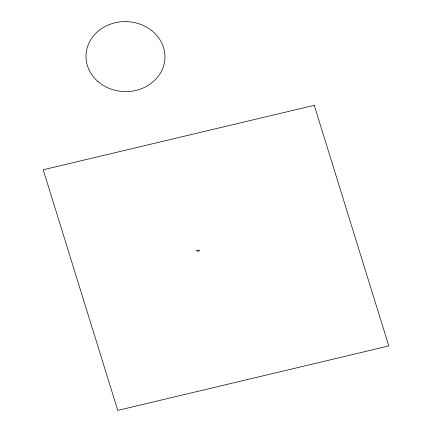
<?xml version="1.0" encoding="UTF-8"?>
<svg xmlns="http://www.w3.org/2000/svg" width="432" height="432" viewBox="0 0 432 432"><rect width="100%" height="100%" fill="white"/><g stroke="black" fill="none" stroke-linecap="round" stroke-linejoin="round"><path stroke-width="0.32" stroke-dasharray="2.16 1.62" d="M198.806 251.624L197.996 251.926L197.181 251.624"/><path stroke-width="0.65" d="M196.835 250.906L196.862 250.025C196.83 251.273 199.184 251.37 199.163 250.025L199.141 250.906M314.242 105.311L43.211 169.776L117.758 410.4L388.789 345.935L314.242 105.311M97.745 81.346A39.49 34.997 1.6 0 0 163.69 65.664A39.49 34.997 1.6 0 0 115.009 22.793A39.49 34.997 1.6 0 0 97.745 81.346"/></g></svg>
